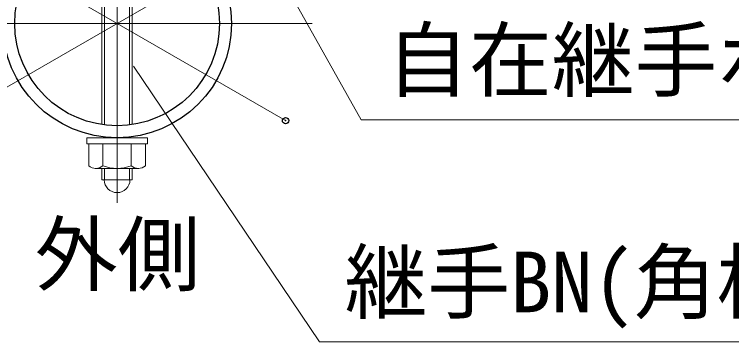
# Model space of a CAD drawing. Units: millimetres, scale not verified. Extents: x -4200 to 4200, y -2970 to 2970.
# Drawn here: x -197 to 371, y -2321 to -2061 of the extents above; entities that cross this region are included whole.
import ezdxf
from ezdxf.enums import TextEntityAlignment as Align

# ---------------------------------------------------------------- set-up
doc = ezdxf.new("R2010")
doc.units = ezdxf.units.MM
doc.header["$LTSCALE"] = 10
doc.header["$PDMODE"] = 32
doc.header["$PDSIZE"] = 5
doc.linetypes.add('USER1', pattern=[50.8, 31.75, -6.35, 6.35, -6.35])
for name, color, linetype, lineweight in [('0-0_D-BMK', 2, 'USER1', 13), ('0-2_D-STR-TXT', 7, 'Continuous', 13), ('0-4_D-STR1', 1, 'Continuous', 25), ('0-5_D-STR3', 3, 'Continuous', 13), ('0-8_Defpoints', 8, 'Continuous', 25)]:
    doc.layers.add(name, color=color, linetype=linetype, lineweight=lineweight)
doc.styles.add('ＭＳ ゴシック', font='')
doc.styles.get('ＭＳ ゴシック').set_extended_font_data('MS Gothic')

msp = doc.modelspace()

# ---------------------------------------------------------------- linework, layer by layer
at = {"layer": '0-0_D-BMK'}
for p, q in [((-116.03, -2210.81), (-116.03, -1934.01)), ((17.51, -1991.35), (-249.58, -2145.55)), ((17.51, -2145.55), (-249.58, -1991.35)), ((38.61, -2068.45), (-235.87, -2068.45))]:
    msp.add_line(p, q, dxfattribs=at)
at = {"layer": '0-2_D-STR-TXT'}
for p, q in [((77.49, -2144.87), (11.69, -2027.52)), ((44.44, -2320.95), (-103.02, -2102.45)), ((77.49, -2144.87), (544.75, -2144.87)), ((44.44, -2320.95), (446.7, -2320.95))]:
    msp.add_line(p, q, dxfattribs=at)
at = {"layer": '0-4_D-STR1'}
for radius in [90.75, 81.15]:
    msp.add_circle((-116.03, -2068.45), radius, dxfattribs=at)
at = {"layer": '0-5_D-STR3'}
for p, q in [((-128.14, -1988.21), (-128.14, -2148.69)), ((-126.11, -1987.93), (-126.11, -2148.97)), ((-106.17, -1987.9), (-106.17, -2149)), ((-104.14, -1988.18), (-104.14, -2148.72)), ((-140.03, -2159.2), (-92.03, -2159.2)), ((-138.53, -2159.2), (-93.53, -2159.2)), ((-92.03, -2159.2), (-92.03, -2164)), ((-138.53, -2164), (-93.53, -2164)), ((-138.53, -2164), (-138.53, -2181.4)), ((-127.28, -2164), (-127.28, -2181.4)), ((-104.78, -2164), (-104.78, -2181.4)), ((-93.53, -2164), (-93.53, -2181.4)), ((-133.37, -2183.5), (-98.73, -2183.5)), ((-128.04, -2183.5), (-128.03, -2192.5)), ((-126.01, -2183.5), (-126, -2192.5)), ((-106.07, -2183.5), (-106.07, -2192.5)), ((-104.04, -2183.5), (-104.03, -2192.5)), ((-104.03, -2192.5), (-128.03, -2192.5))]:
    msp.add_line(p, q, dxfattribs=at)
msp.add_lwpolyline([(-140.03, -2159.2), (-140.03, -2164), (-92.03, -2164)], dxfattribs=at)
for centre, radius, start, end in [((-132.91, -2174.97), 8.55, 228.8349, 311.1651), ((-116.03, -2152.32), 31.18, 248.8529, 291.147), ((-99.16, -2174.96), 8.55, 228.865, 311.135), ((-116.03, -2192.5), 10.2, 180, 0)]:
    msp.add_arc(centre, radius, start, end, dxfattribs=at)
at = {"layer": '0-8_Defpoints'}
msp.add_point((17.51, -2145.55), dxfattribs=at)

# ---------------------------------------------------------------- texts
at = {"layer": '0-2_D-STR-TXT', "style": 'ＭＳ ゴシック'}
for s, p in [('自在継手ボルト', (97.31, -2135.97)), ('外側', (-181.26, -2290.08)), ('継手BN(角根)', (64.26, -2312.05))]:
    msp.add_text(s, height=48.09, dxfattribs=at).set_placement(p, align=Align.BOTTOM_LEFT)

doc.saveas('drawing.dxf')
